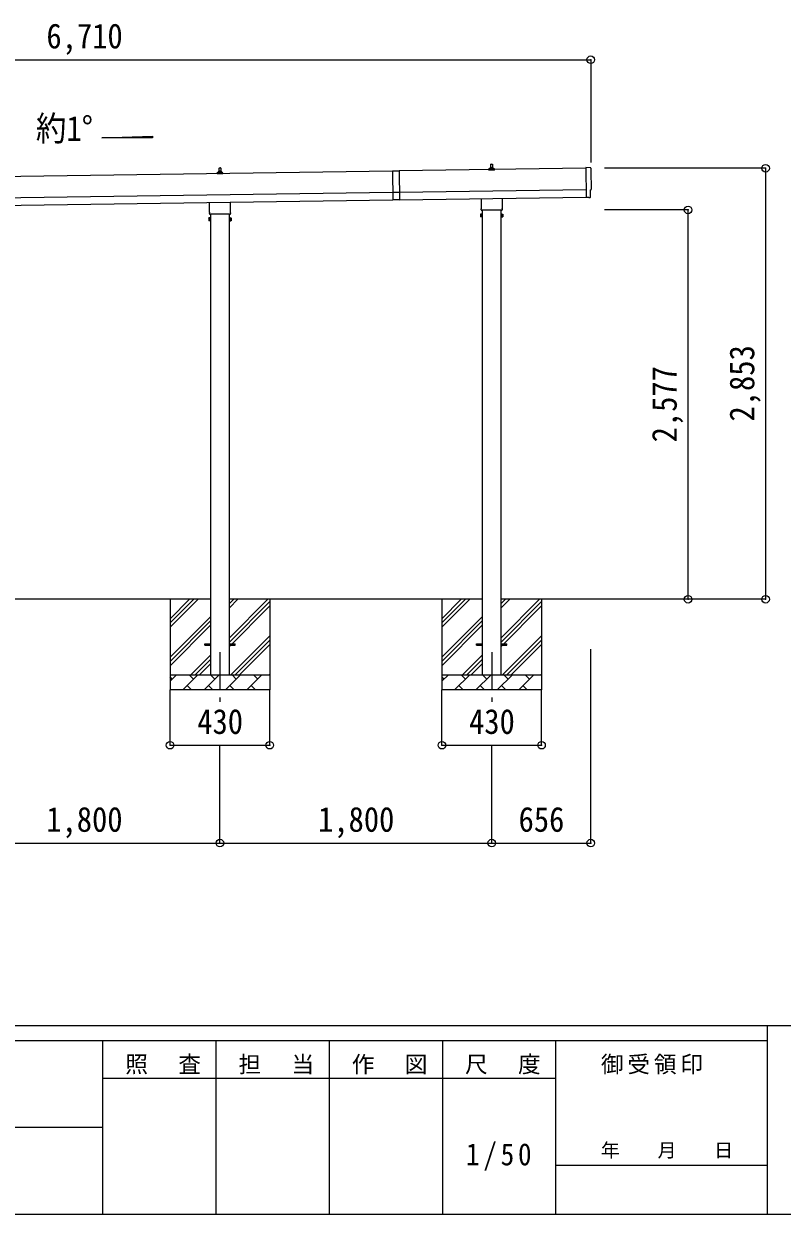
# Model space of a CAD drawing. Units: millimetres at full size, sheet at 1:50; some dimension numbers follow another scale. Extents: x -14053 to 14053, y -9700 to 9700.
# Drawn here: x 3980 to 9003, y -9700 to -1821 of the extents above; entities that cross this region are included whole.
import ezdxf
from ezdxf.enums import TextEntityAlignment as Align

# ---------------------------------------------------------------- set-up
doc = ezdxf.new("R2010")
doc.units = ezdxf.units.MM
doc.header["$LTSCALE"] = 50
doc.header["$PDMODE"] = 32
doc.header["$PDSIZE"] = 50
doc.linetypes.add('DOUBLE_CHAIN1', pattern=[8.8, 5, -1, 0.6, -0.6, 0.6, -1])
for name, color, linetype, lineweight in [('0-0_0', 7, 'Continuous', 9), ('0-1_Defpoints', 4, 'Continuous', 9), ('0-6_PARTS1', 6, 'Continuous', 9), ('F-0', 7, 'Continuous', 9)]:
    doc.layers.add(name, color=color, linetype=linetype, lineweight=lineweight)
doc.styles.add('ＭＳ ゴシック', font='')
doc.styles.get('ＭＳ ゴシック').set_extended_font_data('MS Gothic')

msp = doc.modelspace()

# ---------------------------------------------------------------- linework, layer by layer
at = {"layer": '0-0_0', "color": 4}
for p, q in [((4495.97, -2575.96), (4831.97, -2563.55)), ((4831.97, -2575.96), (4495.97, -2575.96)), ((4831.97, -2563.55), (4831.97, -2575.96))]:
    msp.add_line(p, q, dxfattribs=at)
at = {"layer": '0-0_0'}
for p, q in [((5216.18, -5629.79), (3541.18, -5629.79)), ((4948.68, -5629.79), (4948.68, -6229.79)), ((4948.68, -5814.84), (5133.73, -5629.79)), ((4948.68, -5786.55), (5105.44, -5629.79)), ((4948.68, -5758.27), (5077.16, -5629.79)), ((7016.18, -5629.79), (5341.18, -5629.79)), ((5341.18, -5884.89), (5596.27, -5629.79)), ((5341.18, -5686.9), (5398.28, -5629.79)), ((5341.18, -5658.61), (5370, -5629.79)), ((5341.18, -5913.17), (5608.68, -5645.67)), ((5608.68, -5629.79), (5608.68, -6229.79)), ((6748.68, -5629.79), (6748.68, -6229.79)), ((6748.68, -5814.84), (6933.73, -5629.79)), ((6748.68, -5786.55), (6905.44, -5629.79)), ((6748.68, -5758.27), (6877.16, -5629.79)), ((8729.56, -5629.79), (7141.18, -5629.79)), ((7141.18, -5884.89), (7396.27, -5629.79)), ((7141.18, -5686.9), (7198.28, -5629.79)), ((7141.18, -5658.61), (7170, -5629.79)), ((7141.18, -5913.17), (7408.68, -5645.67)), ((7408.68, -5629.79), (7408.68, -6229.79)), ((4948.68, -6012.83), (5216.18, -5745.33)), ((5341.18, -5941.45), (5608.68, -5673.95)), ((6748.68, -6012.83), (7016.18, -5745.33)), ((7141.18, -5941.45), (7408.68, -5673.95)), ((4948.68, -6041.11), (5216.18, -5773.61)), ((4948.68, -6069.4), (5216.18, -5801.9)), ((6748.68, -6041.11), (7016.18, -5773.61)), ((6748.68, -6069.4), (7016.18, -5801.9)), ((5350.83, -6129.79), (5608.68, -5871.94)), ((5379.12, -6129.79), (5608.68, -5900.23)), ((7150.83, -6129.79), (7408.68, -5871.94)), ((7179.12, -6129.79), (7408.68, -5900.23)), ((5407.4, -6129.79), (5608.68, -5928.51)), ((7207.4, -6129.79), (7408.68, -5928.51)), ((5086.27, -6129.79), (5216.18, -5999.89)), ((5114.56, -6129.79), (5216.18, -6028.17)), ((5142.84, -6129.79), (5216.18, -6056.45)), ((6886.27, -6129.79), (7016.18, -5999.89)), ((6914.56, -6129.79), (7016.18, -6028.17)), ((6942.84, -6129.79), (7016.18, -6056.45)), ((4948.68, -6129.79), (5608.68, -6129.79)), ((4948.68, -6172.68), (4991.57, -6129.79)), ((4963.02, -6158.34), (4948.68, -6144)), ((5032.99, -6229.79), (5132.99, -6129.79)), ((5104.44, -6158.34), (5075.88, -6129.79)), ((5174.41, -6229.79), (5274.41, -6129.79)), ((5245.86, -6158.34), (5217.3, -6129.79)), ((5315.83, -6229.79), (5415.83, -6129.79)), ((5387.28, -6158.34), (5358.73, -6129.79)), ((5457.25, -6229.79), (5557.25, -6129.79)), ((5528.7, -6158.34), (5500.15, -6129.79)), ((5605.39, -6129.79), (5608.68, -6126.5)), ((6748.68, -6129.79), (7408.68, -6129.79)), ((6748.68, -6172.68), (6791.57, -6129.79)), ((6763.02, -6158.34), (6748.68, -6144)), ((6832.99, -6229.79), (6932.99, -6129.79)), ((6904.44, -6158.34), (6875.88, -6129.79)), ((6974.41, -6229.79), (7074.41, -6129.79)), ((7045.86, -6158.34), (7017.3, -6129.79)), ((7115.83, -6229.79), (7215.83, -6129.79)), ((7187.28, -6158.34), (7158.73, -6129.79)), ((7257.25, -6229.79), (7357.25, -6129.79)), ((7328.7, -6158.34), (7300.15, -6129.79)), ((7405.39, -6129.79), (7408.68, -6126.5)), ((5061.54, -6201.23), (5090.1, -6229.79)), ((5202.97, -6201.23), (5231.52, -6229.79)), ((5344.39, -6201.23), (5372.94, -6229.79)), ((5485.81, -6201.23), (5514.36, -6229.79)), ((6861.54, -6201.23), (6890.1, -6229.79)), ((7002.97, -6201.23), (7031.52, -6229.79)), ((7144.39, -6201.23), (7172.94, -6229.79)), ((7285.81, -6201.23), (7314.36, -6229.79)), ((5608.68, -6229.79), (4948.68, -6229.79)), ((7408.68, -6229.79), (6748.68, -6229.79))]:
    msp.add_line(p, q, dxfattribs=at)
at = {"layer": '0-1_Defpoints'}
for p, q in [((7072.68, -2773.38), (7073.4, -2749.86)), ((7074.4, -2748.88), (7082.95, -2748.88)), ((7083.95, -2749.86), (7084.68, -2773.38)), ((6420.91, -2795.63), (1055.95, -2872.27)), ((5260.43, -2814.6), (5260.43, -2806.88)), ((5296.93, -2814.6), (5260.43, -2814.6)), ((5260.81, -2806.1), (5296.54, -2806.1)), ((5261.19, -2805.91), (5267.91, -2804.28)), ((5268.29, -2804.1), (5289.06, -2804.1)), ((5268.68, -2803.31), (5268.68, -2799.1)), ((5269.68, -2799.1), (5287.68, -2799.1)), ((5272.68, -2799.1), (5273.4, -2775.57)), ((5274.4, -2774.6), (5282.95, -2774.6)), ((5283.95, -2775.57), (5284.68, -2799.1)), ((5288.68, -2803.31), (5288.68, -2799.1)), ((5296.16, -2805.91), (5289.44, -2804.28)), ((5296.93, -2814.6), (5296.93, -2806.88)), ((6420.89, -2794.63), (6423.64, -2986.61)), ((7701.28, -2777.34), (6465.9, -2794.98)), ((7060.43, -2788.88), (7060.43, -2781.17)), ((7096.93, -2788.88), (7060.43, -2788.88)), ((7060.81, -2780.38), (7096.54, -2780.38)), ((7061.19, -2780.2), (7067.91, -2778.57)), ((7068.29, -2778.38), (7089.06, -2778.38)), ((7068.68, -2777.6), (7068.68, -2773.38)), ((7069.68, -2773.38), (7087.68, -2773.38)), ((7088.68, -2777.6), (7088.68, -2773.38)), ((7096.16, -2780.2), (7089.44, -2778.57)), ((7096.93, -2788.88), (7096.93, -2781.17)), ((1057.95, -3012.25), (6422.91, -2935.61)), ((1058.67, -3062.25), (6423.62, -2985.61)), ((6467.92, -2936.47), (6422.93, -2937.11)), ((6468.63, -2985.96), (6423.64, -2986.61)), ((6467.9, -2934.97), (7703.28, -2917.32)), ((6468.62, -2984.96), (7703.99, -2967.32)), ((7010.38, -3042.87), (7010.38, -2977.23)), ((7146.98, -2975.27), (7146.98, -3042.87)), ((7704.03, -2970.08), (7704.04, -2971.09)), ((7723.67, -2970.81), (7730.59, -2970.34)), ((5208.68, -3077.36), (5208.68, -3071.86)), ((5210.38, -3068.59), (5210.38, -3002.94)), ((5346.98, -3000.99), (5346.98, -3068.59)), ((5348.68, -3071.86), (5348.68, -3077.36)), ((7008.68, -3051.65), (7008.68, -3046.15)), ((7146.61, -3055.15), (7010.74, -3055.15)), ((7016.18, -3055.15), (7016.18, -6129.79)), ((7141.18, -6129.79), (7141.18, -3055.15)), ((7148.68, -3046.15), (7148.68, -3051.65)), ((5204.68, -3106.86), (5205.43, -3105.54)), ((5204.68, -3106.86), (5204.68, -3123.86)), ((5204.68, -3123.86), (5205.43, -3125.17)), ((5211.68, -3110.45), (5205.43, -3110.45)), ((5211.68, -3120.27), (5205.43, -3120.27)), ((5211.68, -3125.17), (5205.43, -3125.17)), ((5346.61, -3080.86), (5210.74, -3080.86)), ((5214.18, -3124.56), (5211.68, -3124.56)), ((5216.18, -3080.86), (5216.18, -6129.79)), ((5341.18, -6129.79), (5341.18, -3080.86)), ((5343.18, -3124.56), (5345.68, -3124.56)), ((5345.68, -3110.45), (5351.92, -3110.45)), ((5345.68, -3120.27), (5351.92, -3120.27)), ((5345.68, -3125.17), (5351.92, -3125.17)), ((5352.68, -3106.86), (5351.92, -3105.54)), ((5352.68, -3123.86), (5351.92, -3125.17)), ((5352.68, -3106.86), (5352.68, -3123.86)), ((7004.68, -3081.15), (7005.43, -3079.83)), ((7004.68, -3081.15), (7004.68, -3098.15)), ((7004.68, -3098.15), (7005.43, -3099.46)), ((7011.68, -3084.74), (7005.43, -3084.74)), ((7011.68, -3094.55), (7005.43, -3094.55)), ((7011.68, -3099.46), (7005.43, -3099.46)), ((7014.18, -3098.85), (7011.68, -3098.85)), ((7143.18, -3098.85), (7145.68, -3098.85)), ((7145.68, -3084.74), (7151.92, -3084.74)), ((7145.68, -3094.55), (7151.92, -3094.55)), ((7145.68, -3099.46), (7151.92, -3099.46)), ((7152.68, -3081.15), (7151.92, -3079.83)), ((7152.68, -3098.15), (7151.92, -3099.46)), ((7152.68, -3081.15), (7152.68, -3098.15)), ((5178.68, -5925.29), (5216.18, -5925.29)), ((5178.68, -5934.29), (5178.68, -5925.29)), ((5178.68, -5934.29), (5216.18, -5934.29)), ((5341.18, -5925.29), (5378.68, -5925.29)), ((5341.18, -5934.29), (5378.68, -5934.29)), ((5378.68, -5934.29), (5378.68, -5925.29)), ((6978.68, -5925.29), (7016.18, -5925.29)), ((6978.68, -5934.29), (6978.68, -5925.29)), ((6978.68, -5934.29), (7016.18, -5934.29)), ((7141.18, -5925.29), (7178.68, -5925.29)), ((7141.18, -5934.29), (7178.68, -5934.29)), ((7178.68, -5934.29), (7178.68, -5925.29))]:
    msp.add_line(p, q, dxfattribs=at)
at = {"layer": '0-1_Defpoints', "color": 7, "linetype": 'DOUBLE_CHAIN1'}
for p, q in [((5278.68, -5979.79), (5278.68, -6328.79)), ((7078.68, -5979.79), (7078.68, -6317.79))]:
    msp.add_line(p, q, dxfattribs=at)
at = {"layer": '0-1_Defpoints'}
for points in [[(6420.89, -2794.63), (6465.89, -2793.98), (6468.63, -2985.96)], [(7732.8, -2773.45), (7701.2, -2772.25), (7704.03, -2970.08)], [(7722.93, -2970.54), (7722.25, -2969.92), (7704.04, -2971.09)], [(7733.38, -2967.31), (7732.71, -2920.29), (7733.31, -2920.28)], [(5211.68, -3125.17), (5211.68, -3105.54), (5205.43, -3105.54)], [(5211.68, -3124.56), (5211.68, -3106.16), (5214.18, -3106.16)], [(5345.68, -3124.56), (5345.68, -3106.16), (5343.18, -3106.16)], [(5345.68, -3125.17), (5345.68, -3105.54), (5351.92, -3105.54)], [(7011.68, -3099.46), (7011.68, -3079.83), (7005.43, -3079.83)], [(7011.68, -3098.85), (7011.68, -3080.45), (7014.18, -3080.45)], [(7145.68, -3098.85), (7145.68, -3080.45), (7143.18, -3080.45)], [(7145.68, -3099.46), (7145.68, -3079.83), (7151.92, -3079.83)]]:
    msp.add_lwpolyline(points, dxfattribs=at)
for points in [[(5214.18, -3125.86), (5214.18, -3104.86), (5216.18, -3104.86), (5216.18, -3125.86)], [(5343.18, -3125.86), (5343.18, -3104.86), (5341.18, -3104.86), (5341.18, -3125.86)], [(7014.18, -3100.15), (7014.18, -3079.15), (7016.18, -3079.15), (7016.18, -3100.15)], [(7143.18, -3100.15), (7143.18, -3079.15), (7141.18, -3079.15), (7141.18, -3100.15)]]:
    msp.add_lwpolyline(points, close=True, dxfattribs=at)
for centre, radius, start, end in [((7074.4, -2749.88), 1, 90, 178.60509), ((7082.95, -2749.88), 1, 1.39491, 90), ((5261.43, -2806.88), 1, 103.62699, 180), ((5267.68, -2803.31), 1, 283.62699, 0), ((5272.76, -2799.73), 4.13, 90, 171.17633), ((5269.68, -2800.1), 1, 90, 180), ((5274.4, -2775.6), 1, 90, 178.60509), ((5282.01, -2799.1), 4.83, 133.60282, 180), ((5275.34, -2799.1), 4.83, 0, 46.39718), ((5282.95, -2775.6), 1, 1.39491, 90), ((5284.59, -2799.73), 4.13, 8.82367, 90), ((5287.68, -2800.1), 1, 0, 90), ((5289.68, -2803.31), 1, 180, 256.37301), ((5295.93, -2806.88), 1, 0, 76.37301), ((7061.43, -2781.17), 1, 103.62699, 180), ((7067.68, -2777.6), 1, 283.62699, 0), ((7072.76, -2774.02), 4.13, 90, 171.17633), ((7069.68, -2774.38), 1, 90, 180), ((7082.01, -2773.38), 4.83, 133.60282, 180), ((7075.34, -2773.38), 4.83, 0, 46.39718), ((7084.59, -2774.02), 4.13, 8.82367, 90), ((7087.68, -2774.38), 1, 0, 90), ((7089.68, -2777.6), 1, 180, 256.37301), ((7095.93, -2781.17), 1, 0, 76.37301), ((5212.68, -3071.86), 4, 125.09963, 180), ((5344.68, -3071.86), 4, 0, 54.90037), ((7012.68, -3046.15), 4, 125.09963, 180), ((7012.68, -3051.65), 4, 180, 194.47751), ((7012.68, -3051.65), 4, 194.47751, 241.04498), ((7144.68, -3051.65), 4, 298.95502, 345.52249), ((7144.68, -3046.15), 4, 0, 54.90037), ((7144.68, -3051.65), 4, 345.52249, 0), ((5209.02, -3108), 4.34, 145.61575, 214.38425), ((5220.92, -3115.36), 16.24, 162.41205, 197.58795), ((5209.02, -3122.72), 4.34, 145.61575, 214.38425), ((5212.68, -3077.36), 4, 180, 194.47751), ((5212.68, -3077.36), 4, 194.47751, 241.04498), ((5344.68, -3077.36), 4, 298.95502, 345.52249), ((5344.68, -3077.36), 4, 345.52249, 0), ((5336.43, -3115.36), 16.24, 342.41205, 17.58795), ((5348.33, -3108), 4.34, 325.61575, 34.38425), ((5348.33, -3122.72), 4.34, 325.61575, 34.38425), ((7009.02, -3082.28), 4.34, 145.61575, 214.38425), ((7020.92, -3089.65), 16.24, 162.41205, 197.58795), ((7009.02, -3097.01), 4.34, 145.61575, 214.38425), ((7136.43, -3089.65), 16.24, 342.41205, 17.58795), ((7148.33, -3082.28), 4.34, 325.61575, 34.38425), ((7148.33, -3097.01), 4.34, 325.61575, 34.38425)]:
    msp.add_arc(centre, radius, start, end, dxfattribs=at)
for centre, major_axis, ratio, start_param, end_param in [((7732.68, -2776.45), (3, 0.04), 0.99863, 6.2683889, 7.8016218), ((12499.06, -2778.79), (-4762.89, -68.04), 0.99863, 6.2683889, 6.2976778), ((7723.61, -2969.81), (0.737, -0.68), 0.9974, 4.712389, 5.5252311), ((7730.38, -2967.35), (2.21, -2.04), 0.9974, 5.5252311, 7.0411395), ((7733.25, -2915.88), (4.41, 0.06), 0.99863, 4.712389, 6.2976778)]:
    msp.add_ellipse(centre, major_axis=major_axis, ratio=ratio, start_param=start_param, end_param=end_param, dxfattribs=at)
at = {"layer": '0-6_PARTS1'}
for p, q in [((1024.68, -2058.33), (7734.68, -2058.33)), ((7734.68, -2058.33), (7734.68, -2739.28)), ((8892.58, -2776.84), (7825.17, -2776.84)), ((8892.58, -2776.84), (8892.58, -5629.79)), ((8378.91, -3052.75), (7825.17, -3052.75)), ((8378.91, -5629.79), (8378.91, -3052.75)), ((8378.91, -5629.79), (7825.17, -5629.79)), ((8892.58, -5629.79), (7825.17, -5629.79)), ((7734.68, -7243.27), (7734.68, -5960.42)), ((4948.68, -6595.68), (4948.68, -6229.79)), ((5608.68, -6595.68), (5608.68, -6229.79)), ((6748.68, -6595.68), (6748.68, -6229.79)), ((7408.68, -6595.68), (7408.68, -6229.79)), ((4948.68, -6595.68), (5608.68, -6595.68)), ((5278.68, -7243.27), (5278.68, -6595.68)), ((6748.68, -6595.68), (7408.68, -6595.68)), ((7078.68, -7243.27), (7078.68, -6595.68)), ((3478.68, -7243.27), (5278.68, -7243.27)), ((5278.68, -7243.27), (7078.68, -7243.27)), ((7078.68, -7243.27), (7734.68, -7243.27))]:
    msp.add_line(p, q, dxfattribs=at)
for p in [(7734.68, -2058.33), (8892.58, -2776.84), (8378.91, -3052.75), (8378.91, -5629.79), (8892.58, -5629.79), (4948.68, -6595.68), (5608.68, -6595.68), (6748.68, -6595.68), (7408.68, -6595.68), (5278.68, -7243.27), (7078.68, -7243.27), (7734.68, -7243.27)]:
    msp.add_point(p, dxfattribs=at)
at = {"layer": 'F-0', "color": 5, "lineweight": 5}
for p, q in [((-14053.43, -8450), (13346.57, -8450)), ((8901.98, -8450), (8901.98, -9700)), ((-14053.43, -8550), (8901.98, -8550)), ((4501.97, -8550), (4501.97, -9700)), ((5251.97, -8550), (5251.97, -9700)), ((6001.97, -8550), (6001.97, -9700)), ((6751.97, -8550), (6751.97, -9700)), ((7501.97, -8550), (7501.97, -9700)), ((4501.97, -8800), (7501.97, -8800)), ((-5748.03, -9125), (4501.97, -9125)), ((7501.97, -9375), (8901.98, -9375)), ((-14053.43, -9700), (13346.57, -9700))]:
    msp.add_line(p, q, dxfattribs=at)

# ---------------------------------------------------------------- texts
at = {"layer": '0-0_0', "style": 'ＭＳ ゴシック', "width": 0.9}
msp.add_text('約1°', height=165, dxfattribs=at).set_placement((4059.71, -2645.05), align=Align.BOTTOM_LEFT)
at = {"layer": '0-6_PARTS1', "color": 7, "style": 'ＭＳ ゴシック', "width": 0.9}
for s, p in [('6,710', (4129.68, -2033.33)), ('430', (5128.68, -6570.68)), ('430', (6928.68, -6570.68)), ('1,800', (4128.68, -7218.27)), ('1,800', (5928.68, -7218.27)), ('656', (7256.68, -7218.27))]:
    msp.add_text(s, height=165, dxfattribs=at).set_placement(p, align=Align.BOTTOM_LEFT)
for s, p in [('2,853', (8867.58, -4453.31)), ('2,577', (8353.91, -4591.27))]:
    msp.add_text(s, height=165, rotation=90, dxfattribs=at).set_placement(p, align=Align.BOTTOM_LEFT)
at = {"layer": 'F-0', "style": 'ＭＳ ゴシック'}
msp.add_text('年\u3000\u3000月\u3000\u3000日', height=91.64, dxfattribs=at).set_placement((7801.98, -9350), align=Align.BOTTOM_LEFT)
at = {"layer": 'F-0', "attachment_point": 7, "style": 'ＭＳ ゴシック'}
for s, insert, char_height in [('\\T1.17;照\u3000査', (4651.98, -8775), 110), ('\\T1.17;担\u3000当', (5401.98, -8775), 110), ('\\T1.17;作\u3000図', (6151.97, -8775), 110), ('\\T1.17;尺\u3000度', (6901.98, -8775), 110), ('\\T1.17;御受領印', (7801.97, -8775), 110), ('\\T1.28;\\W0.9;1/50', (6908.22, -9412.5), 146.6)]:
    msp.add_mtext(s, dxfattribs=dict(at, insert=insert, char_height=char_height))

doc.saveas('drawing.dxf')
